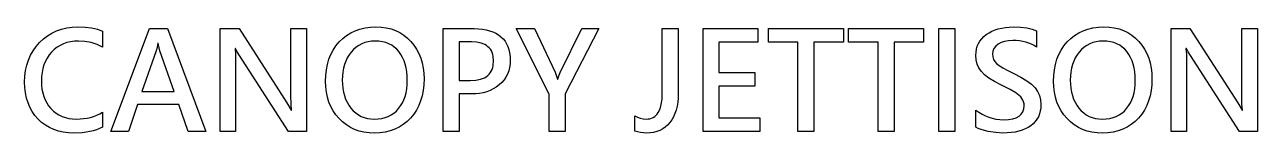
# Model space of a CAD drawing. Extents: x -22.8 to 22.8, y -2 to 2.
import ezdxf

# ---------------------------------------------------------------- set-up
doc = ezdxf.new("R2010")
doc.units = 0
doc.layers.add('HASH', color=18, linetype='CONTINUOUS')

msp = doc.modelspace()

# ---------------------------------------------------------------- linework, layer by layer
at = {"layer": 'HASH'}
for points in [[(-19.894, -1.75), (-20.003, -1.8), (-20.119, -1.844), (-20.241, -1.88), (-20.371, -1.91), (-20.507, -1.934), (-20.65, -1.95), (-20.956, -1.964), (-21.157, -1.956), (-21.348, -1.931), (-21.529, -1.891), (-21.699, -1.834), (-21.859, -1.761), (-22.009, -1.672), (-22.148, -1.567), (-22.277, -1.445), (-22.394, -1.31), (-22.495, -1.165), (-22.58, -1.009), (-22.65, -0.843), (-22.704, -0.667), (-22.743, -0.48), (-22.766, -0.282), (-22.774, -0.075), (-22.766, 0.142), (-22.74, 0.35), (-22.697, 0.547), (-22.637, 0.735), (-22.559, 0.913), (-22.464, 1.081), (-22.353, 1.24), (-22.223, 1.389), (-22.081, 1.523), (-21.928, 1.64), (-21.766, 1.739), (-21.593, 1.82), (-21.411, 1.883), (-21.219, 1.928), (-21.016, 1.955), (-20.804, 1.964), (-20.542, 1.954), (-20.303, 1.926), (-20.087, 1.878), (-19.894, 1.812), (-19.894, 1.216), (-19.996, 1.268), (-20.101, 1.314), (-20.208, 1.353), (-20.318, 1.385), (-20.546, 1.427), (-20.785, 1.441), (-20.936, 1.435), (-21.08, 1.416), (-21.216, 1.384), (-21.344, 1.339), (-21.465, 1.282), (-21.578, 1.211), (-21.683, 1.129), (-21.781, 1.033), (-21.869, 0.927), (-21.945, 0.813), (-22.009, 0.691), (-22.062, 0.561), (-22.103, 0.424), (-22.133, 0.279), (-22.15, 0.125), (-22.156, -0.036), (-22.151, -0.189), (-22.134, -0.336), (-22.107, -0.475), (-22.068, -0.606), (-22.019, -0.73), (-21.958, -0.846), (-21.887, -0.955), (-21.804, -1.056), (-21.712, -1.148), (-21.613, -1.227), (-21.506, -1.294), (-21.392, -1.349), (-21.271, -1.391), (-21.141, -1.422), (-21.005, -1.44), (-20.861, -1.446), (-20.725, -1.442), (-20.594, -1.43), (-20.467, -1.411), (-20.344, -1.383), (-20.226, -1.347), (-20.111, -1.304), (-20.001, -1.253), (-19.894, -1.193)], [(-16.079, -1.9), (-16.727, -1.9), (-17.083, -0.911), (-18.604, -0.911), (-18.942, -1.9), (-19.59, -1.9), (-18.157, 1.9), (-17.502, 1.9)], [(-12.363, -1.9), (-13.02, -1.9), (-14.838, 0.902), (-14.925, 1.046), (-14.985, 1.169), (-15, 1.169), (-14.984, 0.957), (-14.978, 0.615), (-14.978, -1.9), (-15.55, -1.9), (-15.55, 1.9), (-14.853, 1.9), (-13.089, -0.848), (-12.922, -1.12), (-12.91, -1.12), (-12.93, -0.895), (-12.937, -0.575), (-12.937, 1.9), (-12.363, 1.9)], [(-11.656, -0.048), (-11.648, 0.172), (-11.625, 0.381), (-11.585, 0.579), (-11.53, 0.766), (-11.459, 0.943), (-11.373, 1.109), (-11.27, 1.264), (-11.152, 1.408), (-11.021, 1.538), (-10.878, 1.651), (-10.725, 1.747), (-10.56, 1.825), (-10.385, 1.886), (-10.198, 1.929), (-10, 1.955), (-9.792, 1.964), (-9.596, 1.955), (-9.411, 1.93), (-9.235, 1.888), (-9.069, 1.829), (-8.913, 1.753), (-8.767, 1.66), (-8.63, 1.551), (-8.504, 1.424), (-8.39, 1.284), (-8.291, 1.135), (-8.208, 0.977), (-8.14, 0.808), (-8.087, 0.631), (-8.049, 0.443), (-8.026, 0.247), (-8.018, 0.04), (-8.026, -0.178), (-8.049, -0.386), (-8.088, -0.583), (-8.142, -0.77), (-8.212, -0.946), (-8.297, -1.111), (-8.398, -1.265), (-8.514, -1.409), (-8.643, -1.539), (-8.783, -1.652), (-8.934, -1.747), (-9.096, -1.825), (-9.269, -1.886), (-9.453, -1.929), (-9.648, -1.955), (-9.853, -1.964), (-10.05, -1.955), (-10.236, -1.93), (-10.414, -1.889), (-10.582, -1.83), (-10.74, -1.755), (-10.888, -1.663), (-11.028, -1.554), (-11.157, -1.429), (-11.274, -1.29), (-11.376, -1.142), (-11.461, -0.984), (-11.532, -0.816), (-11.586, -0.639), (-11.625, -0.452), (-11.649, -0.255)], [(-6.723, -0.509), (-6.723, -1.9), (-7.312, -1.9), (-7.312, 1.9), (-6.164, 1.9), (-6.007, 1.895), (-5.86, 1.881), (-5.722, 1.858), (-5.594, 1.825), (-5.475, 1.784), (-5.366, 1.732), (-5.266, 1.672), (-5.175, 1.602), (-5.095, 1.523), (-5.025, 1.436), (-4.966, 1.341), (-4.917, 1.237), (-4.88, 1.124), (-4.853, 1.004), (-4.837, 0.875), (-4.832, 0.737), (-4.838, 0.598), (-4.857, 0.465), (-4.889, 0.34), (-4.934, 0.222), (-4.992, 0.11), (-5.062, 0.006), (-5.145, -0.091), (-5.241, -0.182), (-5.347, -0.263), (-5.458, -0.332), (-5.576, -0.39), (-5.699, -0.437), (-5.829, -0.472), (-5.965, -0.496), (-6.107, -0.508), (-6.254, -0.509)], [(-1.561, 1.9), (-2.808, -0.514), (-2.808, -1.9), (-3.399, -1.9), (-3.399, -0.526), (-4.616, 1.9), (-3.941, 1.9), (-3.176, 0.288), (-3.085, 0.028), (-3.078, 0.028), (-3.039, 0.156), (-2.982, 0.283), (-2.187, 1.9)], [(1.375, -0.487), (1.37, -0.658), (1.356, -0.819), (1.332, -0.97), (1.298, -1.112), (1.254, -1.243), (1.201, -1.364), (1.138, -1.476), (1.066, -1.577), (0.985, -1.668), (0.896, -1.746), (0.801, -1.813), (0.697, -1.867), (0.587, -1.909), (0.468, -1.94), (0.343, -1.958), (0.21, -1.964), (0.089, -1.959), (-0.023, -1.945), (-0.127, -1.921), (-0.222, -1.888), (-0.222, -1.321), (-0.133, -1.376), (-0.034, -1.415), (0.075, -1.438), (0.193, -1.446), (0.264, -1.442), (0.332, -1.431), (0.394, -1.412), (0.452, -1.386), (0.506, -1.352), (0.554, -1.31), (0.598, -1.261), (0.638, -1.204), (0.703, -1.068), (0.749, -0.901), (0.777, -0.704), (0.786, -0.477), (0.786, 1.9), (1.375, 1.9)], [(4.397, -1.9), (2.293, -1.9), (2.293, 1.9), (4.311, 1.9), (4.311, 1.395), (2.881, 1.395), (2.881, 0.276), (4.208, 0.276), (4.208, -0.227), (2.881, -0.227), (2.881, -1.395), (4.397, -1.395)], [(7.483, 1.395), (6.392, 1.395), (6.392, -1.9), (5.801, -1.9), (5.801, 1.395), (4.711, 1.395), (4.711, 1.9), (7.483, 1.9)], [(10.444, 1.395), (9.353, 1.395), (9.353, -1.9), (8.762, -1.9), (8.762, 1.395), (7.672, 1.395), (7.672, 1.9), (10.444, 1.9)], [(11.597, 1.419), (11.597, 1.417), (11.597, -1.417), (11.597, -1.419), (11.597, -1.9), (11.009, -1.9), (11.009, -1.419), (11.009, -1.417), (11.009, 1.417), (11.009, 1.419), (11.009, 1.9), (11.597, 1.9)], [(12.375, -1.113), (12.487, -1.196), (12.603, -1.268), (12.724, -1.329), (12.85, -1.379), (12.981, -1.418), (13.117, -1.446), (13.258, -1.463), (13.403, -1.468), (13.58, -1.46), (13.734, -1.436), (13.863, -1.395), (13.97, -1.339), (14.052, -1.266), (14.111, -1.177), (14.147, -1.072), (14.159, -0.951), (14.153, -0.878), (14.138, -0.808), (14.112, -0.743), (14.075, -0.681), (14.03, -0.623), (13.977, -0.568), (13.851, -0.471), (13.641, -0.354), (13.293, -0.183), (13.056, -0.06), (12.857, 0.064), (12.697, 0.189), (12.576, 0.315), (12.487, 0.447), (12.424, 0.59), (12.385, 0.744), (12.373, 0.909), (12.379, 1.028), (12.397, 1.141), (12.427, 1.248), (12.47, 1.347), (12.524, 1.441), (12.591, 1.528), (12.669, 1.608), (12.76, 1.682), (12.861, 1.748), (12.968, 1.805), (13.081, 1.854), (13.202, 1.893), (13.329, 1.924), (13.463, 1.946), (13.604, 1.959), (13.751, 1.964), (14.02, 1.955), (14.253, 1.929), (14.451, 1.885), (14.615, 1.824), (14.615, 1.22), (14.524, 1.277), (14.429, 1.327), (14.327, 1.368), (14.221, 1.403), (14.108, 1.429), (13.991, 1.448), (13.868, 1.46), (13.739, 1.463), (13.579, 1.455), (13.436, 1.43), (13.308, 1.387), (13.197, 1.328), (13.107, 1.255), (13.042, 1.168), (13.004, 1.069), (12.991, 0.958), (13, 0.856), (13.029, 0.764), (13.076, 0.681), (13.142, 0.607), (13.238, 0.533), (13.376, 0.446), (13.556, 0.349), (13.778, 0.239), (14.04, 0.107), (14.257, -0.026), (14.431, -0.159), (14.501, -0.225), (14.561, -0.292), (14.655, -0.43), (14.723, -0.578), (14.763, -0.736), (14.777, -0.904), (14.771, -1.029), (14.754, -1.146), (14.724, -1.256), (14.684, -1.358), (14.631, -1.453), (14.567, -1.54), (14.491, -1.62), (14.404, -1.691), (14.306, -1.755), (14.2, -1.811), (14.084, -1.857), (13.959, -1.896), (13.826, -1.925), (13.683, -1.947), (13.532, -1.96), (13.371, -1.964), (13.115, -1.949), (12.831, -1.905), (12.692, -1.873), (12.569, -1.836), (12.463, -1.795), (12.375, -1.748)], [(15.243, -0.048), (15.251, 0.172), (15.274, 0.381), (15.314, 0.579), (15.369, 0.766), (15.44, 0.943), (15.527, 1.109), (15.629, 1.264), (15.747, 1.408), (15.879, 1.538), (16.021, 1.651), (16.175, 1.747), (16.339, 1.825), (16.515, 1.886), (16.701, 1.929), (16.899, 1.955), (17.107, 1.964), (17.303, 1.955), (17.489, 1.93), (17.665, 1.888), (17.83, 1.829), (17.986, 1.753), (18.133, 1.66), (18.269, 1.551), (18.395, 1.424), (18.509, 1.284), (18.608, 1.135), (18.691, 0.977), (18.76, 0.808), (18.813, 0.631), (18.851, 0.443), (18.873, 0.247), (18.881, 0.04), (18.873, -0.178), (18.85, -0.386), (18.811, -0.583), (18.757, -0.77), (18.687, -0.946), (18.602, -1.111), (18.502, -1.265), (18.385, -1.409), (18.256, -1.539), (18.116, -1.652), (17.965, -1.747), (17.803, -1.825), (17.63, -1.886), (17.446, -1.929), (17.252, -1.955), (17.046, -1.964), (16.85, -1.955), (16.663, -1.93), (16.485, -1.889), (16.318, -1.83), (16.16, -1.755), (16.011, -1.663), (15.872, -1.554), (15.742, -1.429), (15.625, -1.29), (15.524, -1.142), (15.438, -0.984), (15.368, -0.816), (15.313, -0.639), (15.274, -0.452), (15.251, -0.255)], [(22.774, -1.9), (22.117, -1.9), (20.299, 0.902), (20.212, 1.046), (20.152, 1.169), (20.137, 1.169), (20.154, 0.957), (20.159, 0.615), (20.159, -1.9), (19.588, -1.9), (19.588, 1.9), (20.284, 1.9), (22.048, -0.848), (22.215, -1.12), (22.227, -1.12), (22.207, -0.895), (22.2, -0.575), (22.2, 1.9), (22.774, 1.9)], [(-11.038, -0.006), (-11.033, -0.16), (-11.018, -0.306), (-10.993, -0.446), (-10.958, -0.579), (-10.913, -0.704), (-10.857, -0.823), (-10.792, -0.935), (-10.717, -1.04), (-10.633, -1.135), (-10.542, -1.218), (-10.444, -1.288), (-10.339, -1.345), (-10.227, -1.389), (-10.108, -1.421), (-9.982, -1.44), (-9.848, -1.446), (-9.709, -1.44), (-9.577, -1.422), (-9.454, -1.392), (-9.338, -1.35), (-9.23, -1.295), (-9.131, -1.229), (-9.039, -1.15), (-8.955, -1.06), (-8.881, -0.959), (-8.816, -0.85), (-8.761, -0.732), (-8.716, -0.606), (-8.681, -0.471), (-8.656, -0.328), (-8.641, -0.176), (-8.636, -0.016), (-8.641, 0.148), (-8.656, 0.303), (-8.68, 0.449), (-8.713, 0.586), (-8.757, 0.715), (-8.81, 0.835), (-8.872, 0.946), (-8.944, 1.049), (-9.025, 1.141), (-9.115, 1.22), (-9.212, 1.288), (-9.318, 1.343), (-9.431, 1.386), (-9.553, 1.417), (-9.683, 1.435), (-9.821, 1.441), (-9.956, 1.435), (-10.085, 1.416), (-10.206, 1.384), (-10.32, 1.339), (-10.427, 1.282), (-10.527, 1.212), (-10.621, 1.129), (-10.707, 1.034), (-10.785, 0.929), (-10.852, 0.816), (-10.909, 0.697), (-10.955, 0.57), (-10.992, 0.437), (-11.017, 0.296), (-11.033, 0.149)], [(-6.723, 1.407), (-6.723, -0.018), (-6.301, -0.018), (-6.102, -0.007), (-5.929, 0.027), (-5.852, 0.053), (-5.782, 0.084), (-5.719, 0.122), (-5.663, 0.164), (-5.613, 0.213), (-5.569, 0.267), (-5.533, 0.327), (-5.503, 0.393), (-5.48, 0.464), (-5.463, 0.541), (-5.45, 0.713), (-5.463, 0.875), (-5.478, 0.949), (-5.501, 1.016), (-5.53, 1.079), (-5.565, 1.136), (-5.606, 1.187), (-5.654, 1.233), (-5.708, 1.274), (-5.769, 1.309), (-5.909, 1.364), (-6.075, 1.396), (-6.267, 1.407)], [(15.861, -0.006), (15.866, -0.16), (15.881, -0.306), (15.906, -0.446), (15.941, -0.579), (15.987, -0.704), (16.042, -0.823), (16.107, -0.935), (16.183, -1.04), (16.266, -1.135), (16.357, -1.218), (16.455, -1.288), (16.56, -1.345), (16.672, -1.389), (16.792, -1.421), (16.918, -1.44), (17.051, -1.446), (17.19, -1.44), (17.322, -1.422), (17.446, -1.392), (17.561, -1.35), (17.669, -1.295), (17.768, -1.229), (17.86, -1.15), (17.944, -1.06), (18.019, -0.959), (18.083, -0.85), (18.138, -0.732), (18.183, -0.606), (18.218, -0.471), (18.243, -0.328), (18.258, -0.176), (18.263, -0.016), (18.258, 0.148), (18.244, 0.303), (18.22, 0.449), (18.186, 0.586), (18.143, 0.715), (18.09, 0.835), (18.027, 0.946), (17.955, 1.049), (17.874, 1.141), (17.785, 1.22), (17.687, 1.288), (17.582, 1.343), (17.468, 1.386), (17.346, 1.417), (17.216, 1.435), (17.078, 1.441), (16.943, 1.435), (16.815, 1.416), (16.693, 1.384), (16.579, 1.339), (16.472, 1.282), (16.372, 1.212), (16.279, 1.129), (16.192, 1.034), (16.115, 0.929), (16.047, 0.816), (15.991, 0.697), (15.944, 0.57), (15.908, 0.437), (15.882, 0.296), (15.866, 0.149)], [(-17.247, -0.423), (-17.777, 1.076), (-17.807, 1.188), (-17.836, 1.363), (-17.853, 1.363), (-17.88, 1.208), (-17.914, 1.081), (-18.442, -0.423)]]:
    msp.add_lwpolyline(points, close=True, dxfattribs=at)

doc.saveas('drawing.dxf')
